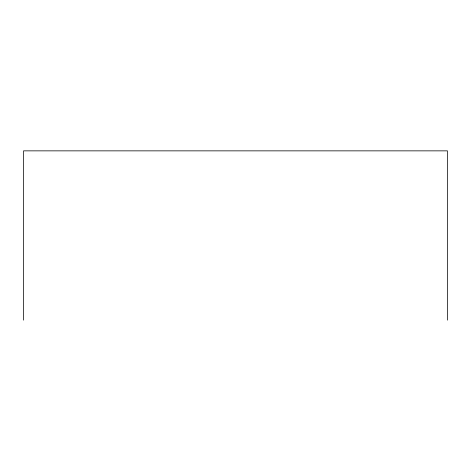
<?xml version="1.0" encoding="UTF-8"?>
<svg xmlns="http://www.w3.org/2000/svg" width="471" height="471" viewBox="0 0 471 471"><rect width="100%" height="100%" fill="white"/><g stroke="black" fill="none" stroke-linecap="round" stroke-linejoin="round"><path stroke-width="0.71" d="M447.45 320.145L447.45 150.855L23.55 150.855L23.55 320.145"/></g></svg>
